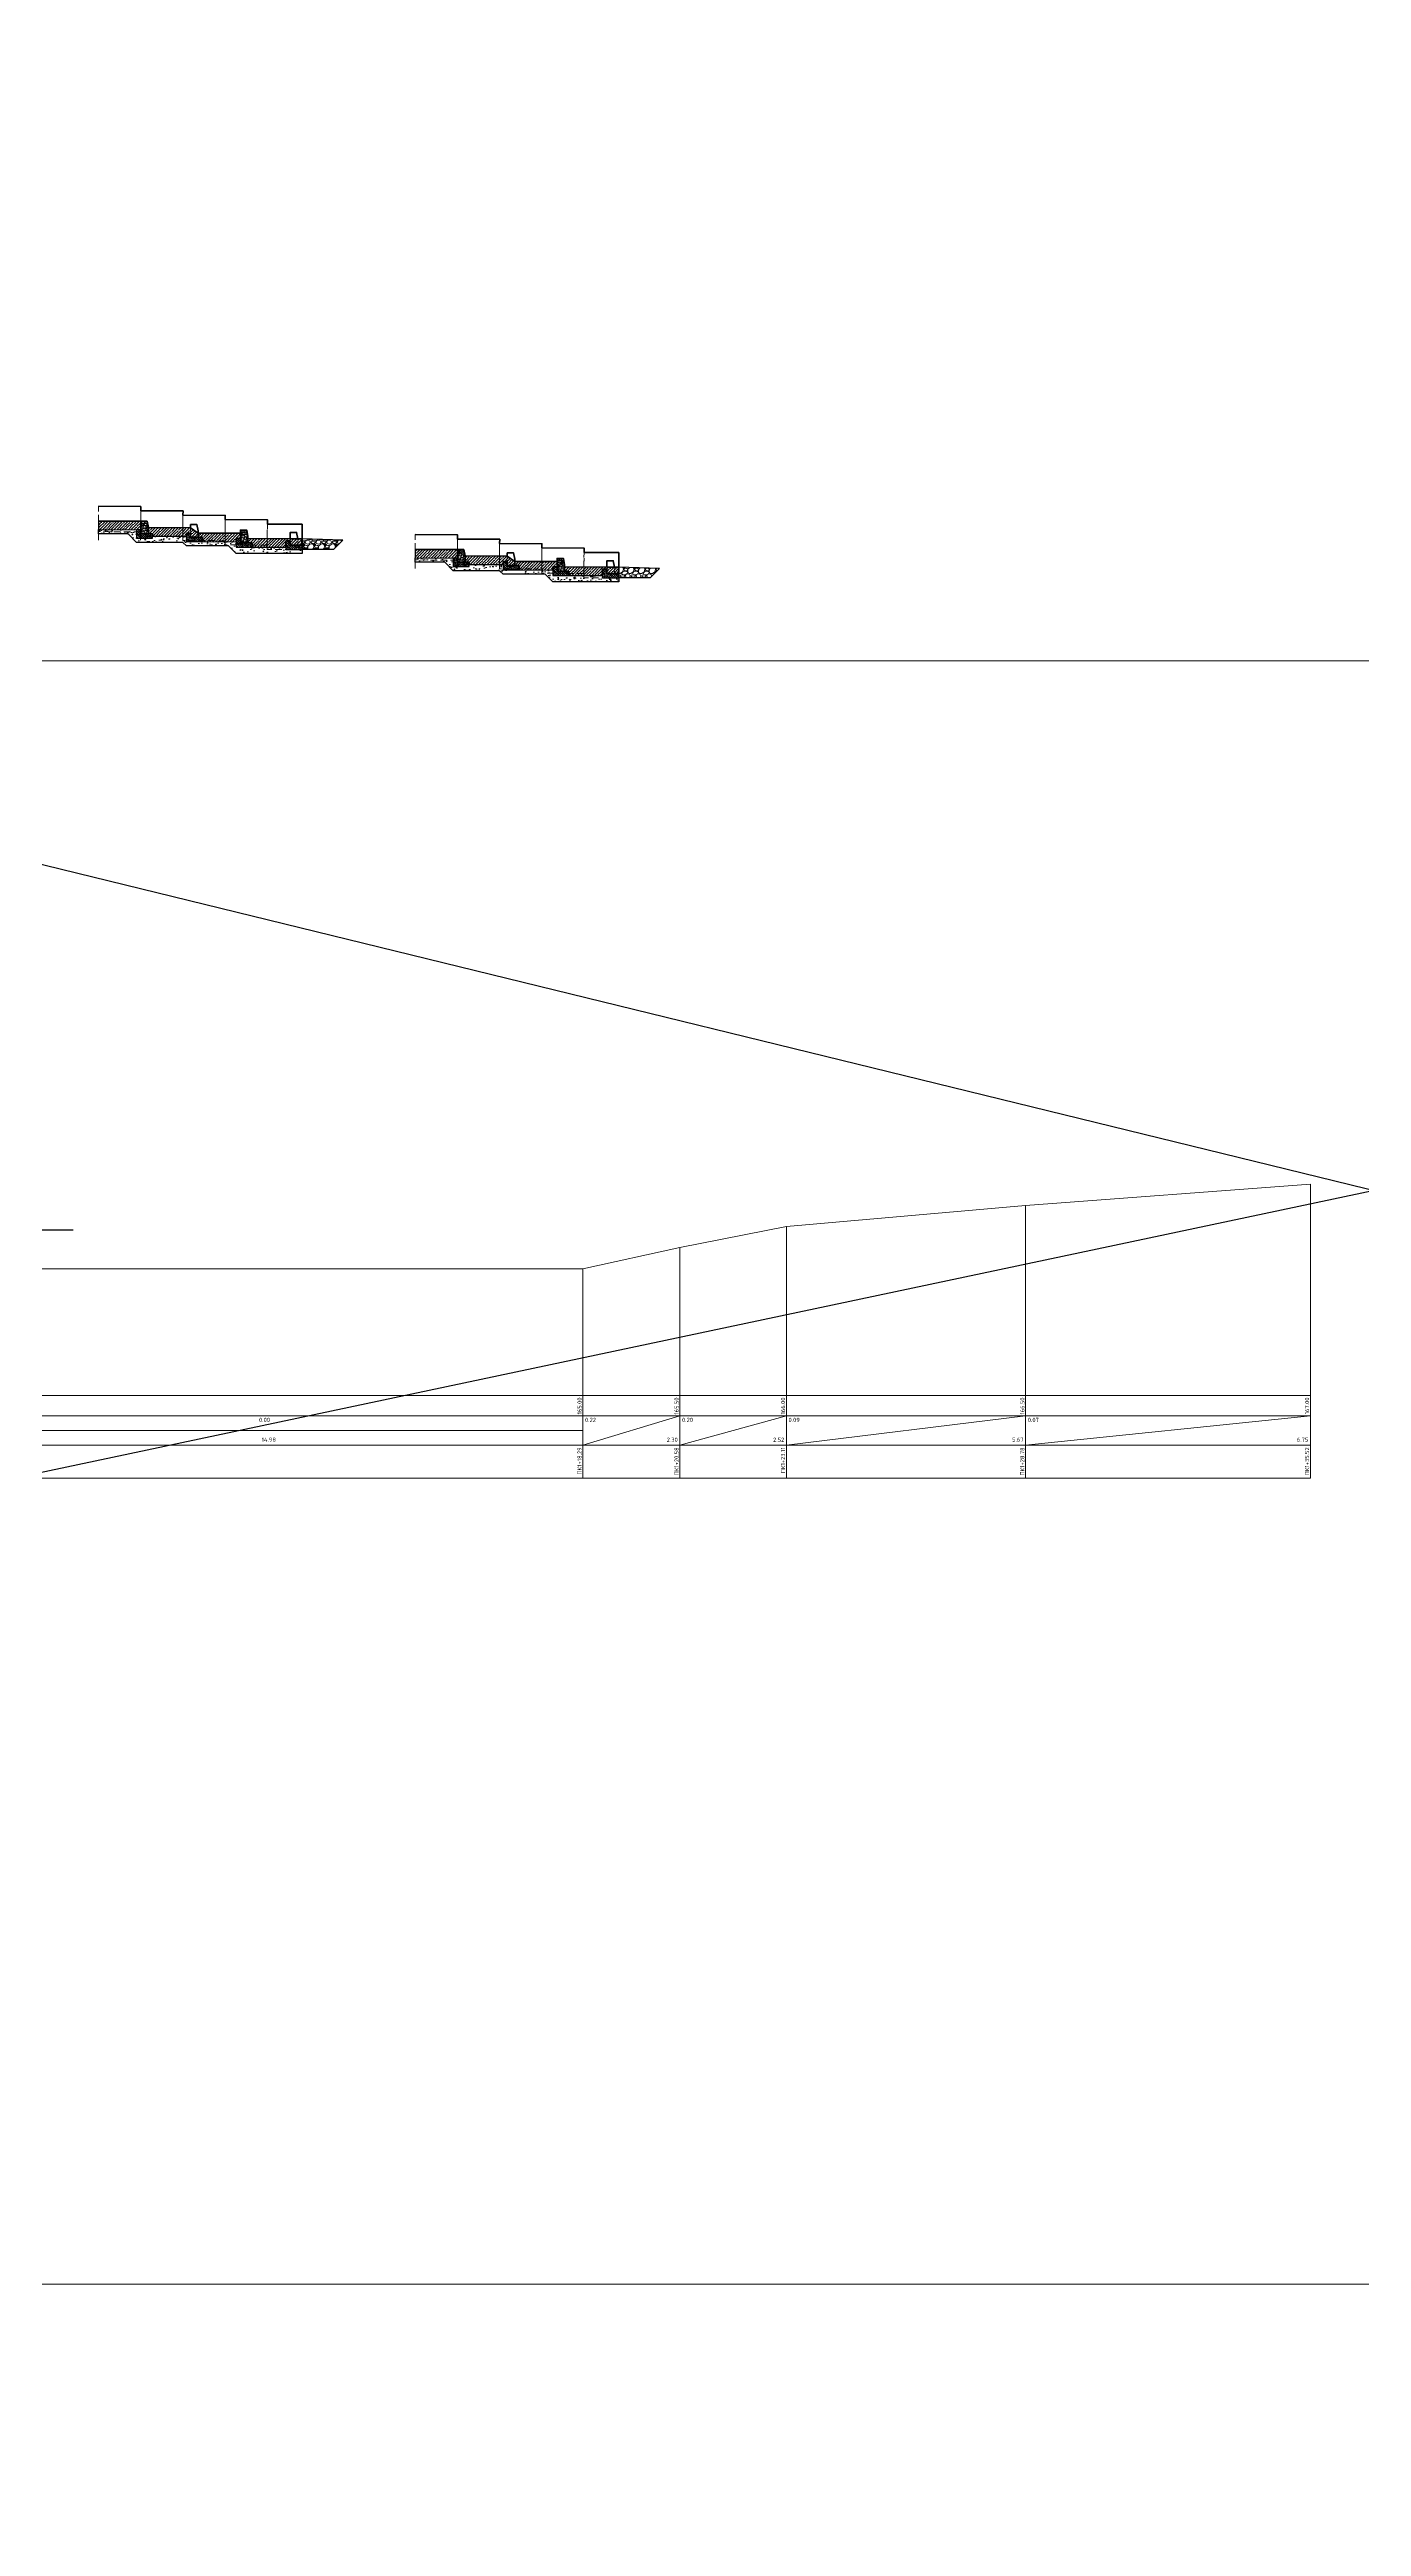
# Model space of a CAD drawing. Header units: millimetres. Extents: x -3202496 to 4385296, y -544754 to -321270.
# Drawn here: x 562581 to 593660, y -393307 to -334635 of the extents above; entities that cross this region are included whole.
import ezdxf
from ezdxf import colors
from ezdxf.entities.mleader import LeaderData, LeaderLine
from ezdxf.enums import TextEntityAlignment as Align
from ezdxf.math import Vec2, Vec3

# ---------------------------------------------------------------- set-up
doc = ezdxf.new("R2010")
doc.units = ezdxf.units.MM
doc.linetypes.add('HIDDEN', pattern=[9.525, 6.35, -3.175])
doc.layers.get('0').update_dxf_attribs({"lineweight": 0})
for name, color, linetype, lineweight in [('ГП_искусств сооруж-я_второстепенные', 7, 'Continuous', 25), ('ГП_искусств сооруж-я_выноски', 7, 'Continuous', 15), ('ГП_искусств сооруж-я_невидимые', 7, 'HIDDEN', 18), ('ГП_искусств сооруж-я_основная конструкция', 7, 'Continuous', 50), ('ГП_искусств сооруж-я_штриховка', 7, 'Continuous', 9), ('Профиль', 7, 'Continuous', 15)]:
    doc.layers.add(name, color=color, linetype=linetype, lineweight=lineweight)
doc.layers.add('ГП_искусств сооруж-я_Откос', color=7, linetype='Continuous')
doc.layers.add('помощь', color=1, linetype='Continuous', lineweight=0, plot=False)
doc.styles.add('ISOCPEUR', font='isocpeur.ttf')
doc.styles.add('СПДС', font='isocpeur.ttf')

# ---------------------------------------------------------------- blocks, each defined once
blk = doc.blocks.new('БР100.30.18 ред')
at = {"layer": 'ГП_искусств сооруж-я_штриховка', "ltscale": 10}
h = blk.add_hatch(dxfattribs=at)
h.set_pattern_fill('ANSI36', color=256, scale=10, angle=90)
h.set_pattern_definition([(135, (-2628203.914, -2987151.874), (-61.73926083, 16.83798023), [79.375, -15.875, 0, -15.875])])
h.paths.add_polyline_path([(0, 0), (0, 300), (-150, 300), (-180, 150), (-180, 0)])
at = {"layer": 'ГП_искусств сооруж-я_основная конструкция', "color": 0, "linetype": 'ByBlock', "lineweight": -2, "ltscale": 10}
blk.add_lwpolyline([(0, 0), (0, 300), (-150, 300), (-180, 150), (-180, 0)], close=True, dxfattribs=at)
at = {"layer": 'помощь', "ltscale": 10}
for points in [[(0, 200), (-170, 200)], [(0, 250), (-160, 250)]]:
    blk.add_lwpolyline(points, dxfattribs=at)
at = {"layer": 'помощь', "ltscale": 10, "style": 'СПДС'}
blk.add_text('БР100.30.18', height=40, rotation=90, dxfattribs=at).set_placement((-70, 15))
blk = doc.blocks.new('Быстроток разрез')
at = {"layer": 'ГП_искусств сооруж-я_штриховка', "ltscale": 0.01}
h = blk.add_hatch(dxfattribs=at)
h.set_pattern_fill('ANSI35', scale=15, style=0)
h.set_pattern_definition([(45, (-1940342.22, 1376980.59), (-67.351921, 67.351921), []), (45, (-1940274.87, 1376980.59), (-67.351921, 67.351921), [119.0625, -23.8125, 0, -23.8125])])
h.paths.add_polyline_path([(-4000, -155), (-5000, -150), (-5000, -350), (-4000, -355)])
h = blk.add_hatch(dxfattribs=at)
h.set_pattern_fill('AR-CONC', scale=1.5, style=0)
h.paths.add_polyline_path([(-5000, -350), (-4100, -355), (-4100, -555), (-3720, -555), (-3720, -506), (-2920, -510), (-2920, -635), (-1740, -640), (-1740, -765), (-560, -770), (-560, -820), (-180, -820), (-180, -920), (-1740, -920), (-1921, -739), (-2920, -735), (-3000, -655), (-4100, -655), (-4302, -453), (-5000, -450)])
at = {"layer": 'ГП_искусств сооруж-я_штриховка', "ltscale": 10}
h = blk.add_hatch(dxfattribs=at)
h.set_pattern_fill('ANSI36', color=256, scale=10, angle=90)
h.set_pattern_definition([(135, (-1940342.22, 1376985.592), (-61.73926083, 16.83798023), [79.375, -15.875, 0, -15.875])])
h.paths.add_polyline_path([(-4000, -355), (-4100, -355), (-4100, -555), (-3720, -555), (-3720, -455), (-4000, -455)])
at = {"layer": 'ГП_искусств сооруж-я_штриховка', "ltscale": 0.01}
h = blk.add_hatch(dxfattribs=at)
h.set_pattern_fill('ANSI35', scale=15, style=0)
h.set_pattern_definition([(45, (-1940342.22, 1376985.59), (-67.351921, 67.351921), []), (45, (-1940274.87, 1376985.59), (-67.351921, 67.351921), [119.0625, -23.8125, 0, -23.8125])])
h.paths.add_polyline_path([(-2820, -310), (-3820, -305), (-3820, -455), (-3720, -455), (-3720, -506), (-2920, -509), (-2920, -435), (-2820, -435), (-2820, -535), (-2640, -535), (-2640, -435)])
at = {"layer": 'ГП_искусств сооруж-я_штриховка', "ltscale": 10}
h = blk.add_hatch(dxfattribs=at)
h.set_pattern_fill('ANSI36', color=256, scale=10, angle=90)
h.set_pattern_definition([(135, (-1940342.22, 1376915.592), (-61.73926083, 16.83798023), [79.375, -15.875, 0, -15.875])])
h.paths.add_polyline_path([(-2820, -435), (-2920, -435), (-2920, -635), (-2540, -635), (-2540, -535), (-2820, -535)])
at = {"layer": 'ГП_искусств сооруж-я_штриховка', "ltscale": 0.01}
h = blk.add_hatch(dxfattribs=at)
h.set_pattern_fill('ANSI35', scale=15, style=0)
h.set_pattern_definition([(45, (-1940342.22, 1376915.59), (-67.351921, 67.351921), []), (45, (-1940274.87, 1376915.59), (-67.351921, 67.351921), [119.0625, -23.8125, 0, -23.8125])])
h.paths.add_polyline_path([(-1640, -440), (-2640, -435), (-2640, -535), (-2540, -535), (-2540, -635), (-1740, -640), (-1740, -565), (-1640, -565)])
at = {"layer": 'ГП_искусств сооруж-я_штриховка', "ltscale": 10}
h = blk.add_hatch(dxfattribs=at)
h.set_pattern_fill('ANSI36', color=256, scale=10, angle=90)
h.set_pattern_definition([(135, (-1940342.22, 1376845.592), (-61.73926083, 16.83798023), [79.375, -15.875, 0, -15.875])])
h.paths.add_polyline_path([(-1640, -565), (-1740, -565), (-1740, -765), (-1360, -765), (-1360, -665), (-1640, -665)])
at = {"layer": 'ГП_искусств сооруж-я_штриховка', "ltscale": 0.01}
h = blk.add_hatch(dxfattribs=at)
h.set_pattern_fill('ANSI35', scale=15, style=0)
h.paths.add_polyline_path([(-460, -570), (-1460, -565), (-1460, -665), (-1360, -665), (-1360, -766), (-560, -770), (-560, -621), (-460, -621), (-460, -720), (-180, -720), (-182, -571)])
at = {"layer": 'ГП_искусств сооруж-я_штриховка', "ltscale": 50}
h = blk.add_hatch(dxfattribs=at)
h.set_pattern_fill('GRAVEL', color=256, scale=10)
h.set_pattern_definition([(228.0127875, (-1941439.705, 1377045.993), (-2032.00000016, -2285.99999986), [34.172144, -3383.048364]), (184.969741, (-1941462.565, 1377020.593), (3047.999998794, 254.00001447), [58.640472, -5805.40489]), (132.5104471, (-1941520.985, 1377015.513), (2540.00000107, -2793.99999902), [41.348152, -4093.47228]), (267.273689, (-1941620.045, 1376952.013), (254.00000053, 5079.999999973), [53.400452, -5286.643743]), (292.8336542, (-1941622.585, 1376898.673), (-1270.000000106, 3047.999999956), [52.36337, -5183.980775]), (357.273689, (-1941602.265, 1376850.413), (-5079.999999973, 254.00000053), [53.400452, -5286.643743]), (37.69424047, (-1941548.9245, 1376847.873), (-3301.999999854, -2540.00000019), [70.619366, -6991.311531]), (72.25532837, (-1941493.0445, 1376891.053), (1778.000000478, 5587.999999848), [66.671952, -6600.52566]), (121.4295656, (-1941472.725, 1376954.553), (-2032.00000029, 3301.99999982), [53.5813, -5304.55457]), (175.2363583, (-1941500.665, 1377000.273), (2793.99999996, -254.00000044), [61.171328, -2997.393695]), (222.3974378, (-1941561.6245, 1377005.3535), (-3047.999999902, -2794.000000106), [79.107792, -7831.67725]), (138.8140748, (-1941368.585, 1376949.473), (-1777.9999999, 1524.00000012), [27.000454, -2673.056582]), (171.4692344, (-1941388.905, 1376967.253), (3302.00000009, -507.999999424), [51.368198, -5085.4639]), (225, (-1941439.7, 1376974.87), (-4e-14, -254), [35.920934, -323.28931]), (203.1985905, (-1941457.485, 1377005.353), (1270.00000003, 507.9999999), [19.344132, -1915.062237]), (291.8014095, (-1941475.265, 1376997.733), (-254.00000005, 762), [27.356562, -1340.4753]), (30.9637565, (-1941465.105, 1376972.333), (762, 508), [44.431966, -1436.629815]), (161.565051, (-1941427.005, 1376995.19), (508, -254), [32.128714, -771.089812]), (16.3895403, (-1941622.585, 1376997.733), (2540, 762), [45.0088, -4455.882667]), (70.3461759, (-1941579.405, 1377010.433), (-1016.00000009, -2793.99999997), [37.759894, -3738.221568]), (293.1985905, (-1941427.005, 1377045.993), (-507.9999999, 1270.00000004), [38.68801, -1895.71836]), (343.6104597, (-1941411.765, 1377010.433), (-2540.00000005, 761.99999982), [45.0088, -4455.882667]), (339.4439548, (-1941622.585, 1376840.253), (-1270, 508), [43.40352, -2126.77343]), (294.7751406, (-1941581.945, 1376825.013), (-1270.00000151, 2793.99999931), [36.367212, -3600.359338]), (66.8014095, (-1941424.465, 1376791.993), (507.9999999, 1270.00000003), [38.68801, -1895.71836]), (17.35402464, (-1941409.225, 1376827.553), (-3301.99999993, -1016.00000021), [42.578274, -4215.237598]), (69.4439548, (-1941548.925, 1376791.993), (-508, -1270), [21.70176, -2148.47519]), (101.3099325, (-1941439.705, 1376791.993), (-254, 1016), [12.95146, -1282.199496]), (165.9637565, (-1941442.245, 1376804.693), (762, -254), [52.36337, -994.90546]), (186.00900596, (-1941493.045, 1376817.393), (2539.99999999, 254.00000013), [48.5267, -4804.136486]), (303.6900675, (-1941465.105, 1376949.47), (-254, 508), [36.632388, -879.177636]), (353.1572266, (-1941444.785, 1376918.993), (4318.000000027, -507.999999774), [63.955676, -6331.600907]), (60.9453959, (-1941381.285, 1376911.373), (-1016.00000003, -1777.99999998), [26.150824, -2588.939232]), (90, (-1941368.58, 1376934.23), (-254, 254), [15.24, -238.76]), (120.2564372, (-1941498.125, 1376825.013), (1015.99999988, -1778.00000007), [35.286696, -3493.394077]), (48.0127875, (-1941515.905, 1376855.493), (2032.00000017, 2285.99999985), [68.344288, -3348.87622]), (0, (-1941470.18, 1376906.3), (254, 254), [66.04, -187.96]), (325.3048465, (-1941404.145, 1376906.293), (2540.00000096, -1777.99999863), [40.160956, -3975.931672]), (254.0546041, (-1941371.125, 1376883.433), (-254, -1016), [36.982908, -1812.165004]), (207.64597536, (-1941381.285, 1376847.873), (-4826.000000177, -2539.999999663), [60.21451, -5961.246442]), (175.42607874, (-1941434.625, 1376819.933), (-3302, 254), [63.702946, -6306.584646])])
h.paths.add_polyline_path([(-180, -571), (-180, -819), (570, -819), (788, -601)])
at = {"layer": 'ГП_искусств сооруж-я_штриховка', "ltscale": 10}
h = blk.add_hatch(dxfattribs=at)
h.set_pattern_fill('ANSI36', color=256, scale=10, angle=90)
h.set_pattern_definition([(135, (-1942702.22, 1376730.592), (-61.73926083, 16.83798023), [79.375, -15.875, 0, -15.875])])
h.paths.add_polyline_path([(-460, -620), (-560, -620), (-560, -820), (-180, -820), (-180, -720), (-460, -720)])
at = {"layer": 'ГП_искусств сооруж-я_второстепенные', "ltscale": 10}
for points in [[(-4000, -155), (-5000, -150), (-5000, -350), (-4000, -355)], [(-2820, -310), (-3820, -305), (-3820, -455), (-3720, -455), (-3720, -506), (-2920, -509), (-2920, -435), (-2820, -435), (-2820, -535), (-2640, -535), (-2640, -435)], [(-1640, -440), (-2640, -435), (-2640, -535), (-2540, -535), (-2540, -635), (-1740, -640), (-1740, -565), (-1640, -565)], [(-460, -570), (-1460, -565), (-1460, -665), (-1360, -665), (-1360, -766), (-560, -770), (-560, -621), (-460, -621), (-460, -720), (-180, -720), (-182, -571)]]:
    blk.add_lwpolyline(points, close=True, dxfattribs=at)
at = {"layer": 'ГП_искусств сооруж-я_второстепенные', "ltscale": 50}
for points in [[(-5000, -350), (-4100, -355), (-4100, -555), (-3720, -555), (-3720, -506), (-2920, -510), (-2920, -635), (-1740, -640), (-1740, -765), (-560, -770), (-560, -820), (-180, -820), (-180, -920), (-1740, -920), (-1921, -739), (-2920, -735), (-3000, -655), (-4100, -655), (-4302, -453), (-5000, -450)], [(-4000, -355), (-4100, -355), (-4100, -555), (-3720, -555), (-3720, -455), (-4000, -455)], [(-2820, -435), (-2920, -435), (-2920, -635), (-2540, -635), (-2540, -535), (-2820, -535)], [(-1640, -565), (-1740, -565), (-1740, -765), (-1360, -765), (-1360, -665), (-1640, -665)], [(-180, -571), (-180, -819), (570, -819), (788, -601), (-180, -571)], [(-460, -620), (-560, -620), (-560, -820), (-180, -820), (-180, -720), (-460, -720)]]:
    blk.add_lwpolyline(points, close=True, dxfattribs=at)
at = {"layer": 'ГП_искусств сооруж-я_невидимые', "ltscale": 25}
for points in [[(-4999, 200), (-3999, 195), (-4002, -405), (-5002, -400)], [(-3999, 95), (-2999, 90), (-3002, -510), (-4002, -505)], [(-3000, -10), (-2000, -15), (-2003, -615), (-3003, -610)], [(-2000, -115), (-1000, -120), (-1003, -720), (-2003, -715)], [(-1001, -220), (-180, -224), (-183, -824), (-1004, -820)]]:
    blk.add_lwpolyline(points, close=True, dxfattribs=at)
at = {"layer": 'ГП_искусств сооруж-я_невидимые', "ltscale": 5}
for points in [[(-2820, -535), (-2820, -235), (-2670, -235), (-2640, -385), (-2640, -535)], [(-460, -720), (-460, -420), (-310, -420), (-280, -570), (-280, -720)]]:
    blk.add_lwpolyline(points, close=True, dxfattribs=at)
blk.add_lwpolyline([(-1460, -565), (-1640, -440)], dxfattribs=at)
at = {"layer": 'ГП_искусств сооруж-я_основная конструкция', "ltscale": 10}
for points in [[(-180, -224), (-1001, -220), (-1000, -120), (-2000, -115), (-2000, -15), (-3000, -10), (-2999, 90), (-3999, 95), (-3999, 195), (-4999, 200)], [(-5000, -150), (-4000, -155)], [(-3820, -305), (-2820, -310), (-2640, -435), (-1640, -440)], [(-2640, -435), (-2640, -385), (-2670, -235), (-2820, -235), (-2820, -310)], [(-1460, -565), (-460, -570)], [(-280, -571), (-280, -570), (-310, -420), (-460, -420), (-460, -570)], [(-280, -571), (-460, -570)], [(-280, -571), (-180, -571)], [(-180, -820), (-180, -224)], [(-180, -571), (-180, -820)]]:
    blk.add_lwpolyline(points, dxfattribs=at)
at = {"layer": 'помощь', "ltscale": 50}
for points in [[(-5000, 0), (-5003, -600)], [(-4000, -5), (-4003, -605)], [(-3000, -10), (-3003, -610)], [(-2000, -15), (-2003, -615)]]:
    blk.add_lwpolyline(points, dxfattribs=at)
at = {"layer": 'ГП_искусств сооруж-я_основная конструкция', "xscale": -1}
for p in [(-4000, -455), (-1640, -665)]:
    blk.add_blockref('БР100.30.18 ред', p, dxfattribs=at)
blk = doc.blocks.new('_DotSmall')
at = {"color": 0, "linetype": 'ByBlock', "lineweight": 80, "const_width": 0.5}
blk.add_lwpolyline([(-0.0625, 0, 1), (0.0625, 0, 1)], format="xyb", close=True, dxfattribs=at)
blk = doc.blocks.new('A$Cc02737fd')
at = {"layer": 'ГП_искусств сооруж-я_невидимые', "ltscale": 50, "flags": 128}
blk.add_lwpolyline([(0.000275, 0.0055), (0.008058, 0.005), (0.015194, 0.0045), (0.022355, 0.004), (0.02892, 0.0035), (0.032515, 0.003239), (0.035817, 0.003), (0.050801, 0.003), (0.053099, 0.0035), (0.055622, 0.004), (0.06129, 0.0045), (0.068036, 0.005)], dxfattribs=at)
at = {"layer": 'Профиль'}
for points in [[(0, 0.006), (-0.000025, 0.006)], [(0.000275, 0.0055), (0.000275, 0)], [(0, 0.005), (-0.000025, 0.005)], [(0.008058, 0.005), (0.008058, 0)], [(0.068036, 0.005), (0.068036, 0)], [(0.015194, 0.0045), (0.015194, 0)], [(0.06129, 0.0045), (0.06129, 0)], [(0, 0.004), (-0.000025, 0.004)], [(0.022355, 0.004), (0.022355, 0)], [(0.055622, 0.004), (0.055622, 0)], [(0, 0.003), (-0.000025, 0.003)], [(0.02892, 0.0035), (0.02892, 0)], [(0.032515, 0.003239), (0.032515, 0)], [(0.035817, 0.003), (0.035817, 0)], [(0.050801, 0.003), (0.050801, 0)], [(0.053099, 0.0035), (0.053099, 0)], [(0, 0.002), (-0.000025, 0.002)], [(0, 0.001), (-0.000025, 0.001)], [(-0.002225, 0), (0.068036, 0)], [(-0.002225, 0), (-0.002225, -0.001964)], [(0.000025, 0), (0.000025, -0.001964)], [(0.000275, 0), (0.000275, -0.001964)], [(0.008058, 0), (0.008058, -0.001964)], [(0.015194, 0), (0.015194, -0.001964)], [(0.022355, 0), (0.022355, -0.001964)], [(0.02892, 0), (0.02892, -0.001964)], [(0.032515, 0), (0.032515, -0.001964)], [(0.035817, 0), (0.035817, -0.001964)], [(0.050801, 0), (0.050801, -0.001964)], [(0.053099, 0), (0.053099, -0.001964)], [(0.055622, 0), (0.055622, -0.001964)], [(0.06129, 0), (0.06129, -0.001964)], [(0.068036, 0), (0.068036, -0.001964)], [(-0.002225, -0.001181), (0.000025, -0.000481)], [(-0.002225, -0.000481), (0.068036, -0.000481)], [(0.000275, -0.000481), (0.008058, -0.001181)], [(0.008058, -0.000481), (0.015194, -0.001181)], [(0.015194, -0.000481), (0.022355, -0.001181)], [(0.022355, -0.000481), (0.02892, -0.001181)], [(0.02892, -0.000481), (0.032515, -0.001181)], [(0.032515, -0.000481), (0.035817, -0.001181)], [(0.050801, -0.001181), (0.053099, -0.000481)], [(0.053099, -0.001181), (0.055622, -0.000481)], [(0.055622, -0.001181), (0.06129, -0.000481)], [(0.06129, -0.001181), (0.068036, -0.000481)], [(0.035817, -0.000831), (0.050801, -0.000831)], [(-0.002225, -0.001181), (0.068036, -0.001181)], [(-0.002225, -0.001964), (0.068036, -0.001964)]]:
    blk.add_lwpolyline(points, dxfattribs=at)
blk.add_lwpolyline([(0.00005, 0), (0.00005, 0.006), (0, 0.006), (0, 0)], close=True, dxfattribs=at)
at = {"layer": 'Профиль', "style": 'ISOCPEUR'}
for s, height, p in [('168', 0.0001, (-0.00005, 0.006)), ('167', 0.0001, (-0.00005, 0.005)), ('166', 0.0001, (-0.00005, 0.004)), ('165', 0.0001, (-0.00005, 0.003)), ('164', 0.0001, (-0.00005, 0.002)), ('М 1:50 по горизонтали', 0.000125, (-0.000475, 0.00105)), ('М 1:50 по вертикали', 0.000125, (-0.000475, 0.00075)), ('163', 0.0001, (-0.00005, 0.001)), ('Условный горизонт 162м', 0.000125, (-0.000475, 0.00015)), ('Рабочие отметки,м', 0.000125, (-0.000075, -0.00024)), ('Рабочие пикеты', 0.000125, (-0.000075, -0.001573))]:
    blk.add_text(s, height=height, dxfattribs=at).set_placement(p, align=Align.MIDDLE_RIGHT)
for s, height, p in [('Уклон,м', 0.000125, (-0.002125, -0.000581)), ('0.22', 0.0001, (0.050851, -0.000531)), ('0.20', 0.0001, (0.053149, -0.000531)), ('0.09', 0.0001, (0.055672, -0.000531)), ('0.07', 0.0001, (0.06134, -0.000531))]:
    blk.add_text(s, height=height, dxfattribs=at).set_placement(p, align=Align.TOP_LEFT)
for s, p in [('167.50', (0.000275, -0.00005)), ('167.00', (0.008058, -0.00005)), ('166.50', (0.015194, -0.00005)), ('166.00', (0.022355, -0.00005)), ('165.50', (0.02892, -0.00005)), ('165.24', (0.032515, -0.00005)), ('165.00', (0.035817, -0.00005)), ('165.00', (0.050801, -0.00005)), ('165.50', (0.053099, -0.00005)), ('166.00', (0.055622, -0.00005)), ('166.50', (0.06129, -0.00005)), ('167.00', (0.068036, -0.00005)), ('ПК0+67.76', (0.000275, -0.001231)), ('ПК0+75.54', (0.008058, -0.001231)), ('ПК0+82.68', (0.015194, -0.001231)), ('ПК0+89.84', (0.022355, -0.001231)), ('ПК0+96.40', (0.02892, -0.001231)), ('ПК1', (0.032515, -0.001231)), ('ПК1+3.30', (0.035817, -0.001231)), ('ПК1+18.29', (0.050801, -0.001231)), ('ПК1+20.58', (0.053099, -0.001231)), ('ПК1+23.11', (0.055622, -0.001231)), ('ПК1+28.78', (0.06129, -0.001231)), ('ПК1+35.52', (0.068036, -0.001231))]:
    blk.add_text(s, height=0.0001, rotation=90, dxfattribs=at).set_placement(p, align=Align.BOTTOM_RIGHT)
for s, p in [('0.06', (0.008008, -0.000531)), ('0.07', (0.015144, -0.000531)), ('0.07', (0.022305, -0.000531)), ('0.08', (0.02887, -0.000531)), ('0.07', (0.032465, -0.000531)), ('0.07', (0.035767, -0.000531))]:
    blk.add_text(s, height=0.0001, dxfattribs=at).set_placement(p, align=Align.TOP_RIGHT)
blk.add_text('0.00', height=0.0001, dxfattribs=at).set_placement((0.043259, -0.000531), align=Align.TOP_CENTER)
for s, height, p in [('Длина,м', 0.000125, (-0.000075, -0.001131)), ('2.30', 0.0001, (0.053049, -0.001131)), ('2.52', 0.0001, (0.055572, -0.001131)), ('5.67', 0.0001, (0.06124, -0.001131)), ('6.75', 0.0001, (0.067986, -0.001131))]:
    blk.add_text(s, height=height, dxfattribs=at).set_placement(p, align=Align.BOTTOM_RIGHT)
for s, p in [('7.78', (0.000325, -0.001131)), ('7.14', (0.008108, -0.001131)), ('7.16', (0.015244, -0.001131)), ('6.56', (0.022405, -0.001131)), ('3.60', (0.02897, -0.001131)), ('3.30', (0.032565, -0.001131))]:
    blk.add_text(s, height=0.0001, dxfattribs=at).set_placement(p)
blk.add_text('14.98', height=0.0001, dxfattribs=at).set_placement((0.043359, -0.001131), align=Align.BOTTOM_CENTER)

msp = doc.modelspace()

# ---------------------------------------------------------------- hatches: boundary and pattern name
at = {"layer": 'ГП_искусств сооруж-я_штриховка', "ltscale": 0.01}
h = msp.add_hatch(dxfattribs=at)
h.set_pattern_fill('AR-CONC', scale=1.5, style=0)
h.set_pattern_definition([(50, (568742.11, -345654.6), (273.277, -23.909), [28.575, -314.325]), (355, (568742.1, -345654.6), (-52.865, 286.585), [22.86, -251.461]), (100.4514, (568764.89, -345656.6), (220.412, 262.677), [24.285, -267.135]), (46.184, (568742.1, -345578.4), (406.619, -63.063), [42.862, -471.487]), (96.636, (568776, -345583.66), (356.106, 371.14), [36.428, -400.703]), (351.184, (568742.1, -345578.4), (356.106, 371.14), [34.29, -377.19]), (21, (568780.21, -345597.46), (227.422, -153.398), [28.575, -314.325]), (326, (568780.2, -345597.46), (92.703, 276.282), [22.86, -251.46]), (71.4514, (568799.16, -345610.24), (320.125, 122.884), [24.285, -267.135]), (37.5, (568742.11, -345654.61), (4.6329, 126.8326), [0, -248.412, 0, -255.27, 0, -252.4125]), (7.5, (568742.11, -345654.61), (100.2295, 150.271), [0, -145.542, 0, -242.697, 0, -96.2025]), (327.5, (568657.15, -345654.61), (203.3859, -8.5931), [0, -95.25, 0, -297.18, 0, -394.335]), (317.5, (568619.05, -345654.6), (222.194, 38.14), [0, -123.825, 0, -197.358, 0, -280.035])])
h.paths.add_polyline_path([(563742.18, -346004.61), (564642.18, -346009.61), (564642.18, -346209.61), (565022.18, -346209.61), (565022.18, -346160.11), (565822.18, -346164.85), (565822.18, -346289.61), (567002.18, -346294.11), (567002.18, -346419.61), (568182.18, -346424.11), (568182.18, -346474.61), (568562.18, -346474.61), (568562.18, -346574.61), (567002.18, -346574.61), (566820.82, -346393.25), (565822.18, -346389.46), (565742.32, -346309.61), (564642.18, -346309.61), (564440.46, -346107.89), (563741.68, -346104.61)])
h = msp.add_hatch(dxfattribs=at)
h.set_pattern_fill('ANSI35', scale=15, style=0)
h.set_pattern_definition([(45, (-1371600.11, 1031325.98), (-67.351921, 67.351921), []), (45, (-1371532.75, 1031325.98), (-67.351921, 67.351921), [119.0625, -23.8125, 0, -23.8125])])
h.paths.add_polyline_path([(564742.18, -345809.61), (563742.18, -345804.61), (563742.18, -346004.61), (564742.18, -346009.61)])
at = {"layer": 'ГП_искусств сооруж-я_штриховка', "ltscale": 10}
h = msp.add_hatch(dxfattribs=at)
h.set_pattern_fill('ANSI36', color=256, scale=10, angle=90)
h.set_pattern_definition([(135, (-1371600.106, 1031330.983), (-61.73926083, 16.83798023), [79.375, -15.875, 0, -15.875])])
h.paths.add_polyline_path([(564742.18, -346009.61), (564642.18, -346009.61), (564642.18, -346209.61), (565022.18, -346209.61), (565022.18, -346109.61), (564742.18, -346109.61)])
at = {"layer": 'ГП_искусств сооруж-я_штриховка', "ltscale": 0.01}
h = msp.add_hatch(dxfattribs=at)
h.set_pattern_fill('ANSI35', scale=15, style=0)
h.set_pattern_definition([(45, (-1371600.11, 1031330.98), (-67.351921, 67.351921), []), (45, (-1371532.75, 1031330.98), (-67.351921, 67.351921), [119.0625, -23.8125, 0, -23.8125])])
h.paths.add_polyline_path([(565922.18, -345964.61), (564922.18, -345959.61), (564922.18, -346109.61), (565022.18, -346109.61), (565022.18, -346160.11), (565822.18, -346164.11), (565822.18, -346089.61), (565922.18, -346089.61), (565922.18, -346189.61), (566102.18, -346189.61), (566102.18, -346089.61)])
at = {"layer": 'ГП_искусств сооруж-я_штриховка', "ltscale": 10}
h = msp.add_hatch(dxfattribs=at)
h.set_pattern_fill('ANSI36', color=256, scale=10, angle=90)
h.set_pattern_definition([(135, (-1371600.106, 1031260.983), (-61.73926083, 16.83798023), [79.375, -15.875, 0, -15.875])])
h.paths.add_polyline_path([(565922.18, -346089.61), (565822.18, -346089.61), (565822.18, -346289.61), (566202.18, -346289.61), (566202.18, -346189.61), (565922.18, -346189.61)])
at = {"layer": 'ГП_искусств сооруж-я_штриховка', "ltscale": 0.01}
h = msp.add_hatch(dxfattribs=at)
h.set_pattern_fill('ANSI35', scale=15, style=0)
h.set_pattern_definition([(45, (-1371600.11, 1031260.98), (-67.351921, 67.351921), []), (45, (-1371532.75, 1031260.98), (-67.351921, 67.351921), [119.0625, -23.8125, 0, -23.8125])])
h.paths.add_polyline_path([(567102.18, -346094.61), (566102.18, -346089.61), (566102.18, -346189.61), (566202.18, -346189.61), (566202.18, -346289.61), (567002.18, -346294.11), (567002.18, -346219.61), (567101.62, -346219.61)])
at = {"layer": 'ГП_искусств сооруж-я_штриховка', "ltscale": 10}
h = msp.add_hatch(dxfattribs=at)
h.set_pattern_fill('ANSI36', color=256, scale=10, angle=90)
h.set_pattern_definition([(135, (-1371600.106, 1031190.983), (-61.73926083, 16.83798023), [79.375, -15.875, 0, -15.875])])
h.paths.add_polyline_path([(567102.18, -346219.61), (567002.18, -346219.61), (567002.18, -346419.61), (567382.18, -346419.61), (567382.18, -346319.61), (567102.18, -346319.61)])
at = {"layer": 'ГП_искусств сооруж-я_штриховка', "ltscale": 0.01}
h = msp.add_hatch(dxfattribs=at)
h.set_pattern_fill('ANSI35', scale=15, style=0)
h.set_pattern_definition([(45, (568742.11, -345654.61), (-67.352, 67.352), []), (45, (568809.46, -345654.61), (-67.352, 67.352), [119.0625, -23.8125, 0, -23.8125])])
h.paths.add_polyline_path([(568282.18, -346224.61), (567282.18, -346219.61), (567282.18, -346319.61), (567382.18, -346319.61), (567382.18, -346420.11), (568182.18, -346424.11), (568182.18, -346275.85), (568282.18, -346275.85), (568282.18, -346374.61), (568562.18, -346374.61), (568559.78, -346226)])
at = {"layer": 'ГП_искусств сооруж-я_штриховка', "ltscale": 10}
h = msp.add_hatch(dxfattribs=at)
h.set_pattern_fill('ANSI36', color=256, scale=10, angle=90)
h.set_pattern_definition([(135, (-1373960.106, 1031075.983), (-61.73926083, 16.83798023), [79.375, -15.875, 0, -15.875])])
h.paths.add_polyline_path([(568282.18, -346274.61), (568182.18, -346274.61), (568182.18, -346474.61), (568562.18, -346474.61), (568562.18, -346374.61), (568282.18, -346374.61)])
at = {"layer": 'ГП_искусств сооруж-я_штриховка', "ltscale": 50}
h = msp.add_hatch(dxfattribs=at)
h.set_pattern_fill('GRAVEL', color=256, scale=10)
h.set_pattern_definition([(228.0127875, (-1372697.592, 1031391.385), (-2032.00000016, -2285.99999986), [34.172144, -3383.048364]), (184.969741, (-1372720.452, 1031365.985), (3047.999998794, 254.00001447), [58.640472, -5805.40489]), (132.5104471, (-1372778.872, 1031360.905), (2540.00000107, -2793.99999902), [41.348152, -4093.47228]), (267.273689, (-1372877.932, 1031297.405), (254.00000053, 5079.999999973), [53.400452, -5286.643743]), (292.8336542, (-1372880.472, 1031244.065), (-1270.000000106, 3047.999999956), [52.36337, -5183.980775]), (357.273689, (-1372860.152, 1031195.805), (-5079.999999973, 254.00000053), [53.400452, -5286.643743]), (37.69424047, (-1372806.812, 1031193.265), (-3301.999999854, -2540.00000019), [70.619366, -6991.311531]), (72.25532837, (-1372750.932, 1031236.445), (1778.000000478, 5587.999999848), [66.671952, -6600.52566]), (121.4295656, (-1372730.612, 1031299.945), (-2032.00000029, 3301.99999982), [53.5813, -5304.55457]), (175.2363583, (-1372758.552, 1031345.665), (2793.99999996, -254.00000044), [61.171328, -2997.393695]), (222.3974378, (-1372819.512, 1031350.745), (-3047.999999902, -2794.000000106), [79.107792, -7831.67725]), (138.8140748, (-1372626.472, 1031294.865), (-1777.9999999, 1524.00000012), [27.000454, -2673.056582]), (171.4692344, (-1372646.792, 1031312.645), (3302.00000009, -507.999999424), [51.368198, -5085.4639]), (225, (-1372697.6, 1031320.27), (-4e-14, -254), [35.920934, -323.28931]), (203.1985905, (-1372715.372, 1031350.745), (1270.00000003, 507.9999999), [19.344132, -1915.062237]), (291.8014095, (-1372733.15, 1031343.125), (-254.00000005, 762), [27.356562, -1340.4753]), (30.9637565, (-1372722.99, 1031317.725), (762, 508), [44.431966, -1436.629815]), (161.565051, (-1372684.89, 1031340.585), (508, -254), [32.128714, -771.089812]), (16.3895403, (-1372880.472, 1031343.125), (2540, 762), [45.0088, -4455.882667]), (70.3461759, (-1372837.292, 1031355.825), (-1016.00000009, -2793.99999997), [37.759894, -3738.221568]), (293.1985905, (-1372684.892, 1031391.385), (-507.9999999, 1270.00000004), [38.68801, -1895.71836]), (343.6104597, (-1372669.652, 1031355.825), (-2540.00000005, 761.99999982), [45.0088, -4455.882667]), (339.4439548, (-1372880.472, 1031185.645), (-1270, 508), [43.40352, -2126.77343]), (294.7751406, (-1372839.832, 1031170.405), (-1270.00000151, 2793.99999931), [36.367212, -3600.359338]), (66.8014095, (-1372682.352, 1031137.385), (507.9999999, 1270.00000003), [38.68801, -1895.71836]), (17.35402464, (-1372667.112, 1031172.945), (-3301.99999993, -1016.00000021), [42.578274, -4215.237598]), (69.4439548, (-1372806.812, 1031137.385), (-508, -1270), [21.70176, -2148.47519]), (101.3099325, (-1372697.59, 1031137.385), (-254, 1016), [12.95146, -1282.199496]), (165.9637565, (-1372700.13, 1031150.085), (762, -254), [52.36337, -994.90546]), (186.00900596, (-1372750.932, 1031162.785), (2539.99999999, 254.00000013), [48.5267, -4804.136486]), (303.6900675, (-1372722.99, 1031294.865), (-254, 508), [36.632388, -879.177636]), (353.1572266, (-1372702.672, 1031264.385), (4318.000000027, -507.999999774), [63.955676, -6331.600907]), (60.9453959, (-1372639.172, 1031256.765), (-1016.00000003, -1777.99999998), [26.150824, -2588.939232]), (90, (-1372626.47, 1031279.63), (-254, 254), [15.24, -238.76]), (120.2564372, (-1372756.012, 1031170.405), (1015.99999988, -1778.00000007), [35.286696, -3493.394077]), (48.0127875, (-1372773.792, 1031200.885), (2032.00000017, 2285.99999985), [68.344288, -3348.87622]), (0, (-1372728.07, 1031251.69), (254, 254), [66.04, -187.96]), (325.3048465, (-1372662.032, 1031251.685), (2540.00000096, -1777.99999863), [40.160956, -3975.931672]), (254.0546041, (-1372629.01, 1031228.825), (-254, -1016), [36.982908, -1812.165004]), (207.64597536, (-1372639.172, 1031193.265), (-4826.000000177, -2539.999999663), [60.21451, -5961.246442]), (175.42607874, (-1372692.512, 1031165.325), (-3302, 254), [63.702946, -6306.584646])])
h.paths.add_polyline_path([(568562.54, -346226.01), (568562.54, -346473.21), (569312.54, -346473.21), (569530.24, -346255.51)])

# ---------------------------------------------------------------- linework, layer by layer
at = {"layer": 'ГП_искусств сооруж-я_второстепенные', "ltscale": 50}
for points in [[(563742.18, -346004.61), (564642.18, -346009.61), (564642.18, -346209.61), (565022.18, -346209.61), (565022.18, -346160.11), (565822.18, -346164.85), (565822.18, -346289.61), (567002.18, -346294.11), (567002.18, -346419.61), (568182.18, -346424.11), (568182.18, -346474.61), (568562.18, -346474.61), (568562.18, -346574.61), (567002.18, -346574.61), (566820.82, -346393.25), (565822.18, -346389.46), (565742.32, -346309.61), (564642.18, -346309.61), (564440.46, -346107.89), (563741.68, -346104.61)], [(564742.18, -346009.61), (564642.18, -346009.61), (564642.18, -346209.61), (565022.18, -346209.61), (565022.18, -346109.61), (564742.18, -346109.61)], [(565922.18, -346089.61), (565822.18, -346089.61), (565822.18, -346289.61), (566202.18, -346289.61), (566202.18, -346189.61), (565922.18, -346189.61)], [(567102.18, -346219.61), (567002.18, -346219.61), (567002.18, -346419.61), (567382.18, -346419.61), (567382.18, -346319.61), (567102.18, -346319.61)], [(568282.18, -346274.61), (568182.18, -346274.61), (568182.18, -346474.61), (568562.18, -346474.61), (568562.18, -346374.61), (568282.18, -346374.61)], [(568562.54, -346226.01), (568562.54, -346473.21), (569312.54, -346473.21), (569530.24, -346255.51), (568562.54, -346226.01)]]:
    msp.add_lwpolyline(points, close=True, dxfattribs=at)
at = {"layer": 'ГП_искусств сооруж-я_второстепенные', "ltscale": 10}
for points in [[(564742.18, -345809.61), (563742.18, -345804.61), (563742.18, -346004.61), (564742.18, -346009.61)], [(565922.18, -345964.61), (564922.18, -345959.61), (564922.18, -346109.61), (565022.18, -346109.61), (565022.18, -346160.11), (565822.18, -346164.11), (565822.18, -346089.61), (565922.18, -346089.61), (565922.18, -346189.61), (566102.18, -346189.61), (566102.18, -346089.61)], [(567102.18, -346094.61), (566102.18, -346089.61), (566102.18, -346189.61), (566202.18, -346189.61), (566202.18, -346289.61), (567002.18, -346294.11), (567002.18, -346219.61), (567101.62, -346219.61)], [(568282.18, -346224.61), (567282.18, -346219.61), (567282.18, -346319.61), (567382.18, -346319.61), (567382.18, -346420.11), (568182.18, -346424.11), (568182.18, -346275.85), (568282.18, -346275.85), (568282.18, -346374.61), (568562.18, -346374.61), (568559.78, -346226)]]:
    msp.add_lwpolyline(points, close=True, dxfattribs=at)
at = {"layer": 'ГП_искусств сооруж-я_невидимые', "ltscale": 25}
for points in [[(563743.18, -345454.61), (564743.16, -345459.61), (564740.16, -346059.6), (563740.18, -346054.6)], [(564742.66, -345559.61), (565742.65, -345564.61), (565739.65, -346164.6), (564739.66, -346159.6)], [(565742.15, -345664.61), (566742.14, -345669.61), (566739.14, -346269.6), (565739.15, -346264.6)], [(566741.64, -345769.61), (567741.63, -345774.61), (567738.63, -346374.6), (566738.64, -346369.6)], [(567741.13, -345874.61), (568562.54, -345878.72), (568559.54, -346478.71), (567738.13, -346474.6)]]:
    msp.add_lwpolyline(points, close=True, dxfattribs=at)
at = {"layer": 'ГП_искусств сооруж-я_невидимые', "ltscale": 5}
for points in [[(565922.18, -346189.61), (565922.18, -345889.61), (566072.18, -345889.61), (566102.18, -346039.61), (566102.18, -346189.61)], [(568282.18, -346374.61), (568282.18, -346074.61), (568432.18, -346074.61), (568462.18, -346224.61), (568462.18, -346374.61)]]:
    msp.add_lwpolyline(points, close=True, dxfattribs=at)
msp.add_lwpolyline([(567282.18, -346219.61), (567102.18, -346094.61)], dxfattribs=at)
at = {"layer": 'ГП_искусств сооруж-я_основная конструкция', "ltscale": 10}
for points in [[(568562.54, -345878.72), (567741.13, -345874.61), (567741.63, -345774.61), (566741.64, -345769.61), (566742.14, -345669.61), (565742.15, -345664.61), (565742.65, -345564.61), (564742.66, -345559.61), (564743.16, -345459.61), (563743.18, -345454.61)], [(563742.18, -345804.61), (564742.18, -345809.61)], [(564922.18, -345959.61), (565922.18, -345964.61), (566102.18, -346089.61), (567102.18, -346094.61)], [(566102.18, -346089.61), (566102.18, -346039.61), (566072.18, -345889.61), (565922.18, -345889.61), (565922.18, -345964.61)], [(568462.18, -346225.51), (568462.18, -346224.61), (568432.18, -346074.61), (568282.18, -346074.61), (568282.18, -346224.61)], [(568562.18, -346474.61), (568562.54, -345878.72)], [(567282.18, -346219.61), (568282.18, -346224.61)], [(568462.18, -346225.51), (568282.18, -346224.61)], [(568462.18, -346225.51), (568562.54, -346226.01)], [(568562.54, -346226.01), (568562.18, -346474.61)]]:
    msp.add_lwpolyline(points, dxfattribs=at)
at = {"layer": 'ГП_искусств сооруж-я_Откос', "ltscale": 10}
for p, q in [((483534.88, -334635.36), (710003.32, -390063.58)), ((702300.31, -338741.16), (447587.5, -392629.7))]:
    msp.add_line(p, q, dxfattribs=at)
at = {"layer": 'ГП_искусств сооруж-я_штриховка'}
msp.add_lwpolyline([(575216.37, -363514.08), (561231.82, -363514.08), (560981.32, -363764.58), (560231.82, -363764.58), (560231.97, -363975.48), (559222.15, -363975.48), (558231.82, -365305.49), (557931.78, -365305.49), (556538.61, -363447.82)], dxfattribs=at)
at = {"layer": 'помощь', "ltscale": 50}
for points in [[(563742.18, -345654.61), (563739.18, -346254.61)], [(564742.16, -345659.61), (564739.16, -346259.61)], [(565742.15, -345664.61), (565739.15, -346264.61)], [(566742.14, -345669.61), (566739.14, -346269.61)]]:
    msp.add_lwpolyline(points, dxfattribs=at)
at = {"layer": 'помощь', "ltscale": 10}
for points in [[(499638.67, -349118.88), (651392.15, -349118.88), (651392.15, -387568.75), (499638.67, -387568.75)], [(499638.67, -387568.75), (651392.15, -387568.75), (651392.15, -426018.62), (499638.67, -426018.62)]]:
    msp.add_lwpolyline(points, close=True, dxfattribs=at)

# ---------------------------------------------------------------- block references
at = {"layer": 'ГП_искусств сооруж-я_второстепенные', "ltscale": 10, "xscale": 1000000, "yscale": 1000000, "zscale": 1000000}
msp.add_blockref('A$Cc02737fd', (524414.98, -366514.08), dxfattribs=at)
at = {"layer": 'ГП_искусств сооруж-я_основная конструкция', "xscale": -1}
for p in [(564742.18, -346109.61), (567102.18, -346319.61)]:
    msp.add_blockref('БР100.30.18 ред', p, dxfattribs=at)
at = {"layer": 'ГП_искусств сооруж-я_основная конструкция'}
msp.add_blockref('Быстроток разрез', (576243.77, -346325.4), dxfattribs=at)

# ---------------------------------------------------------------- leaders
at = {"layer": 'ГП_искусств сооруж-я_выноски', "linetype": 'Continuous', "ltscale": 10}
ml = msp.add_multileader_mtext('Standard', dxfattribs=at)
ml.set_content('Каменная наброска\\Pфр. 80-120, М400', color=256, style='ISOCPEUR')
ml.set_leader_properties()
ml.set_arrow_properties(name='DOTSMALL')
ml.build(insert=Vec2(0, 0))
ml.multileader.update_dxf_attribs({"text_left_attachment_type": 6, "text_right_attachment_type": 6, "dogleg_length": 0.659, "arrow_head_size": 125, "scale": 50})
ctx = ml.context
ctx.base_point, ctx.scale, ctx.char_height, ctx.arrow_head_size, ctx.landing_gap_size, ctx.plane_origin = Vec3(561459.76, -362592.99), 50, 125, 125, 0, Vec3(553834.8, -364205.65)
ctx.left_attachment, ctx.right_attachment, ctx.text_align_type = 6, 6, 1
notes = []
notes.append((ctx, [(0, (1, 1, 0), (561426.81, -362592.99), (1, 0), 32.95, [(1, [(560927.23, -363583.04)], 0, [])])]))
ctx.mtext.insert, ctx.mtext.width, ctx.mtext.alignment, ctx.mtext.line_spacing_factor, ctx.mtext.flow_direction = Vec3(562216.01, -362430.49), 150588.4826, 2, 0.908571, 5
ml = msp.add_multileader_mtext('Standard', dxfattribs=at)
ml.set_content('Щебеночная подготовка \\Pб-10см, фр. 20-40, М400', color=256, style='ISOCPEUR')
ml.set_leader_properties()
ml.set_arrow_properties(name='DOTSMALL')
ml.build(insert=Vec2(0, 0))
ml.multileader.update_dxf_attribs({"text_left_attachment_type": 6, "text_right_attachment_type": 6, "dogleg_length": 0.659, "arrow_head_size": 125, "scale": 50})
ctx = ml.context
ctx.base_point, ctx.scale, ctx.char_height, ctx.arrow_head_size, ctx.landing_gap_size, ctx.plane_origin = Vec3(619633.45, -364569.24), 50, 125, 125, 0, Vec3(611520.39, -365303.9)
ctx.left_attachment, ctx.right_attachment, ctx.text_align_type = 6, 6, 1
notes.append((ctx, [(0, (1, 1, 0), (619600.5, -364569.24), (1, 0), 32.95, [(1, [(618679.96, -363921.13)], 0, [])])]))
ctx.mtext.insert, ctx.mtext.width, ctx.mtext.alignment, ctx.mtext.line_spacing_factor, ctx.mtext.flow_direction = Vec3(620583.45, -364406.74), 150588.4826, 2, 0.908571, 5
ml = msp.add_multileader_mtext('Standard', dxfattribs=at)
ml.set_content('Щебеночная подготовка\\Pфр. 20-40, М400', color=256, style='ISOCPEUR')
ml.set_leader_properties()
ml.set_arrow_properties(name='DOTSMALL')
ml.build(insert=Vec2(0, 0))
ml.multileader.update_dxf_attribs({"text_left_attachment_type": 6, "text_right_attachment_type": 6, "dogleg_length": 0, "arrow_head_size": 150, "scale": 50})
ctx = ml.context
ctx.base_point, ctx.scale, ctx.char_height, ctx.arrow_head_size, ctx.landing_gap_size, ctx.plane_origin = Vec3(558554.79, -365943.07), 50, 125, 150, 0, Vec3(562090.86, -364934.58)
ctx.left_attachment, ctx.right_attachment, ctx.text_align_type = 6, 6, 1
notes.append((ctx, [(0, (1, 1, 0), (558554.79, -365943.07), (1, 0), 0, [(0, [(558075.46, -365186.01)], 0, [])])]))
ctx.mtext.insert, ctx.mtext.width, ctx.mtext.alignment, ctx.mtext.line_spacing_factor, ctx.mtext.flow_direction = Vec3(559504.79, -365780.57), 1952.9233, 2, 0.908571, 5
ml = msp.add_multileader_mtext('Standard', dxfattribs=at)
ml.set_content('Упор монолитный\\P40х50 см', color=256, style='ISOCPEUR')
ml.set_leader_properties()
ml.set_arrow_properties(name='DOTSMALL')
ml.build(insert=Vec2(0, 0))
ml.multileader.update_dxf_attribs({"text_left_attachment_type": 6, "text_right_attachment_type": 6, "dogleg_length": 0.659, "arrow_head_size": 125, "scale": 50})
ctx = ml.context
ctx.base_point, ctx.scale, ctx.char_height, ctx.arrow_head_size, ctx.landing_gap_size, ctx.plane_origin = Vec3(559435.13, -375710.35), 50, 125, 125, 0, Vec3(551801.06, -377877.09)
ctx.left_attachment, ctx.right_attachment, ctx.text_align_type = 6, 6, 1
notes.append((ctx, [(0, (1, 1, 0), (559402.18, -375710.35), (1, 0), 32.95, [(1, [(558960.62, -376494.32)], 0, [])])]))
ctx.mtext.insert, ctx.mtext.width, ctx.mtext.alignment, ctx.mtext.flow_direction = Vec3(560103.88, -375560.35), 1402.0585, 2, 5
for ctx, leaders in notes:
    for number, flags, end, landing, length, lines in leaders:
        leader = LeaderData()
        leader.index, (leader.has_last_leader_line, leader.has_dogleg_vector, leader.attachment_direction) = number, flags
        leader.last_leader_point, leader.dogleg_vector, leader.dogleg_length = Vec3(end), Vec3(landing), length
        for number, points, colour, breaks in lines:
            line = LeaderLine()
            line.index, line.vertices, line.color, line.breaks = number, Vec3.list(points), colors.encode_raw_color(colour), breaks
            leader.lines.append(line)
        ctx.leaders.append(leader)

doc.saveas('drawing.dxf')
